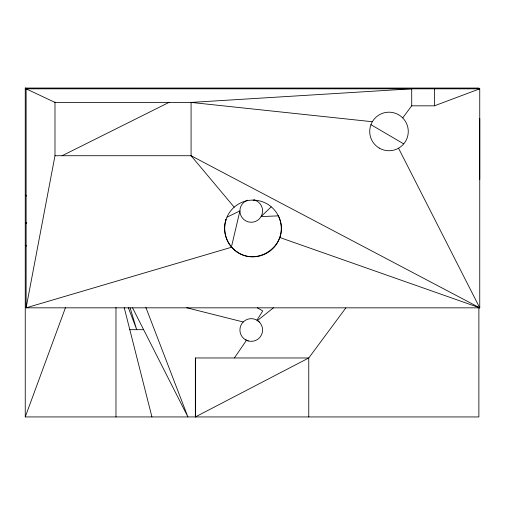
<?xml version="1.0" encoding="UTF-8"?>
<svg xmlns="http://www.w3.org/2000/svg" width="505" height="505" viewBox="0 0 505 505"><rect width="100%" height="100%" fill="white"/><g stroke="black" fill="none" stroke-linecap="round" stroke-linejoin="round"><path stroke-width="0.76" d="M478.885 307.779L478.879 416.947L25.25 416.934L25.256 88.053L478.885 88.066M26.121 88.817L26.115 307.829L479.75 307.842L479.75 88.817L26.121 88.817L54.988 102.42L191.079 102.42L411.708 88.817L411.708 105.823L402.706 117.905M115.98 416.941L115.98 307.469M308.77 416.941L308.77 357.969L195.359 416.941L195.366 357.969L308.77 357.969L345.805 307.962M54.988 101.972L54.988 155.723L26.115 307.829L231.669 247.198C253.119 271.614 292.831 244.938 278.331 215.843M226.063 219.41C223.04 228.923 225.192 239.597 231.669 247.198M231.315 247.463L239.913 210.92L227.136 217.106M25.25 416.934L65.467 307.665M234.383 357.969L246.516 340.206M271.153 206.911L261.079 216.594L278.343 215.862M257.43 320.568L273.432 307.842M62.115 155.729L169.409 102.199M411.708 105.823L434.388 105.823L479.75 88.817L478.942 88.823M479.75 118.391L479.75 179.319M26.809 222.535L25.256 222.705L26.576 223.545M54.988 155.723L191.079 155.723L479.75 307.842L398.533 148.211M253.15 200.157L254.716 200.157M129.804 329.677L143.635 329.683M372.349 121.724L191.079 102.42L191.079 155.723L234.187 207.183M186.698 307.753L243.233 321.982M279.802 237.495L479.75 307.842M245.582 339.821A11.344 11.344 0 0 0 262.594 329.999A11.344 11.344 0 0 0 245.582 320.176A11.344 11.344 0 0 0 245.582 339.821L248.321 340.957M27.339 89.177L25.256 88.053L26.292 89.246M25.25 245.266L26.607 246.042M370.916 124.678L403.596 143.805M257.329 307.766L262.764 310.954L256.925 320.176L259.273 321.982M25.256 195.164L26.55 196.016M132.562 307.867L187.904 416.941L145.863 307.438M128.339 307.652L136.716 329.677L130.132 307.917M124.236 307.728L151.942 416.941M434.388 88.817L434.388 105.823M225.754 219.423L225.754 220.963M195.359 357.969L195.359 416.941M254.192 199.967A11.344 11.344 0 0 1 260.687 217.226A11.344 11.344 0 0 1 242.255 217.825A11.344 11.344 0 0 1 247.614 200.182M237.243 252.064A28.349 28.349 0 0 0 281.228 230.23A28.349 28.349 0 0 0 240.329 203.054A28.349 28.349 0 0 0 237.243 252.064M379.255 148.098A19.278 19.278 0 0 0 408.267 131.571A19.278 19.278 0 0 0 379.451 114.711A19.278 19.278 0 0 0 379.255 148.098"/></g></svg>
